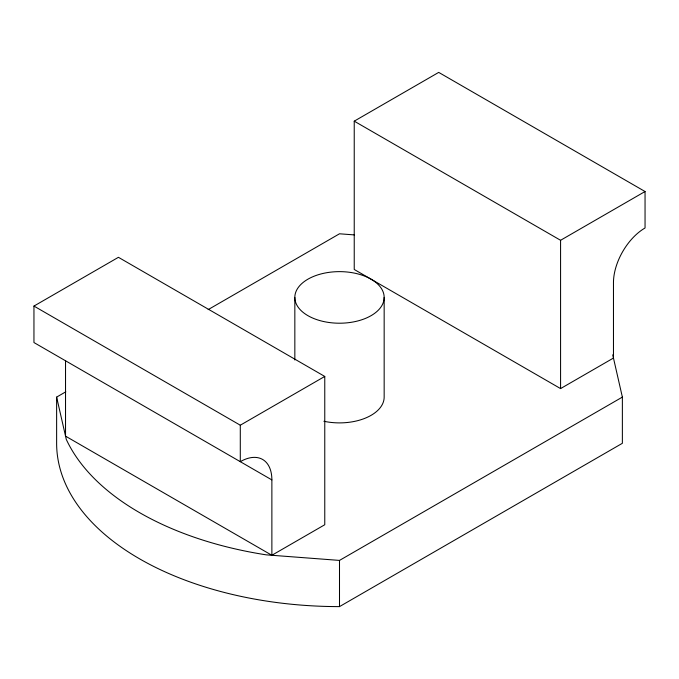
<?xml version="1.0" encoding="UTF-8"?>
<svg xmlns="http://www.w3.org/2000/svg" width="679" height="679" viewBox="0 0 679 679"><rect width="100%" height="100%" fill="white"/><g stroke="black" fill="none" stroke-linecap="round" stroke-linejoin="round"><path stroke-width="1.02" d="M271.872 555.278L271.872 479.909L33.95 342.547L33.95 306.076L118.426 257.307L324.766 376.438L324.766 524.74L271.872 555.278L65.532 436.147L65.532 360.778M354.234 121.159L438.71 72.39L645.05 191.52L645.05 227.983A44.661 25.785 -60 0 0 613.468 282.685L613.468 358.054L560.574 388.592L354.234 269.47L354.234 121.159L560.574 240.29L645.05 191.52M612.73 354.837L622.371 397.105L622.371 443.294L339.5 606.61A282.871 163.316 0 0 1 56.629 443.294L56.629 397.105L65.812 391.8M208.164 309.616L339.5 233.788L354.294 234.909M33.95 306.076L240.29 425.207L324.766 376.438M56.629 397.105L66.27 439.372A282.871 163.316 0 0 0 266.287 554.853L339.5 560.413L622.371 397.105M560.574 240.29L560.574 388.592M384.161 297.419A44.661 25.785 0 0 1 317.169 319.758A44.661 25.785 0 0 1 317.169 275.088A44.661 25.785 0 0 1 384.161 297.419L384.161 397.105A44.661 25.785 0 0 1 323.9 421.269M339.5 560.413L339.5 606.61M294.839 297.419L294.839 359.989M240.29 425.207L240.29 461.678A44.661 25.785 -60 0 1 271.872 479.909"/></g></svg>
